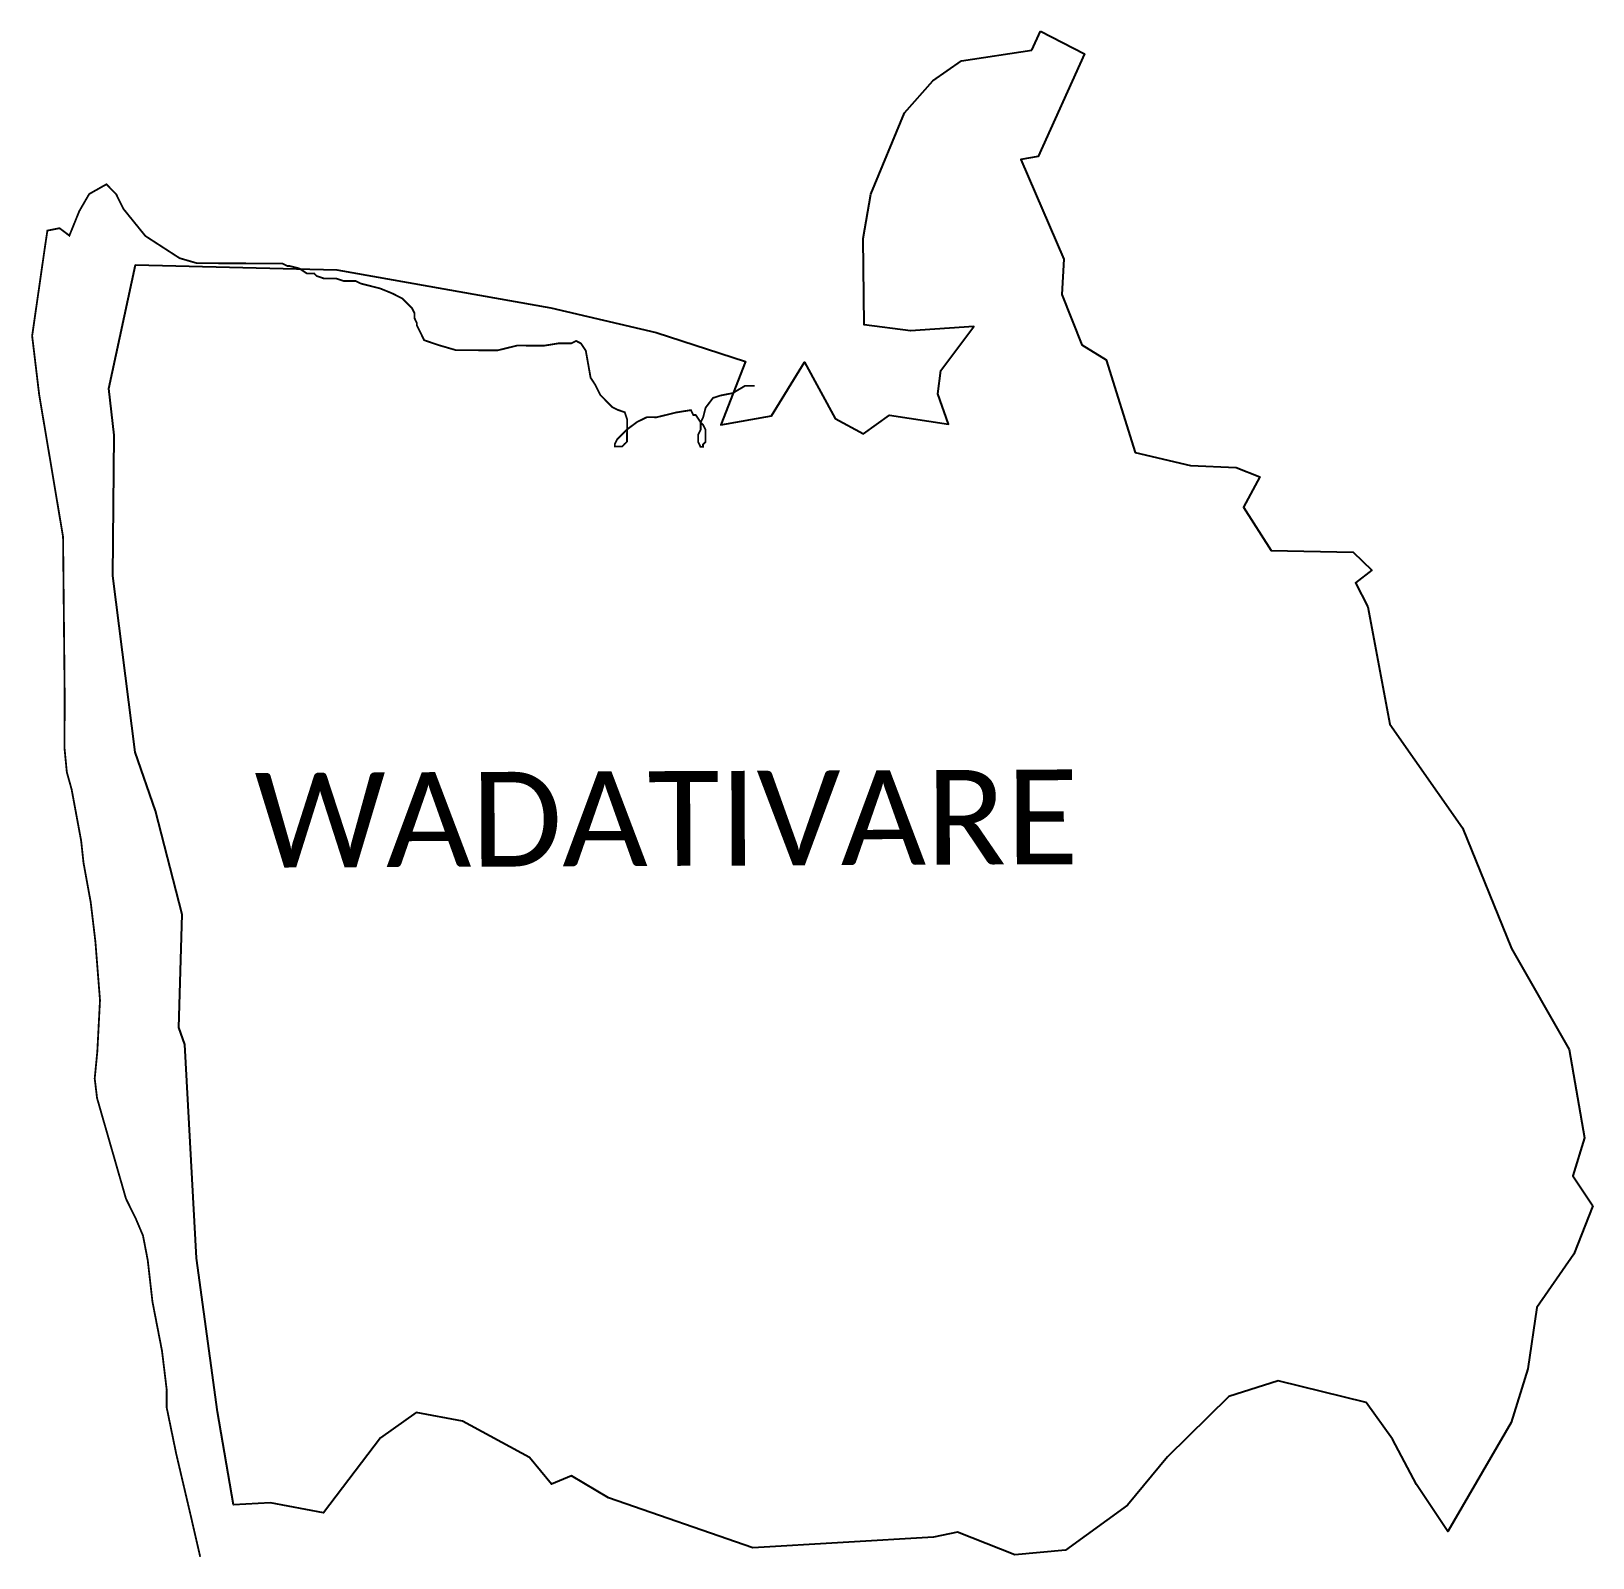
# Model space of a CAD drawing. Header units: metres. Extents: x 263795 to 324287, y 1843457 to 2154063.
# Drawn here: x 321716 to 324287, y 1843457 to 1845971 of the extents above; entities outside this region: 2.
import ezdxf

# ---------------------------------------------------------------- set-up
doc = ezdxf.new("R2010")
doc.units = ezdxf.units.M
for name, color, linetype in [('HIGH TIDE LINE', 6, 'Continuous'), ('LOW TIDE LINE', 5, 'Continuous'), ('village', 3, 'Continuous'), ('VILLAGE NAME', 250, 'Continuous')]:
    doc.layers.add(name, color=color, linetype=linetype)
doc.styles.get("Standard").update_dxf_attribs({"font": 'simplex.shx'})

msp = doc.modelspace()

# ---------------------------------------------------------------- linework, layer by layer
at = {"color": 3, "flags": 128}
msp.add_lwpolyline([(323363.1, 1845939.5), (323377.7, 1845971)], dxfattribs=at)
at = {"layer": 'HIGH TIDE LINE', "lineweight": 0, "const_width": 3}
msp.add_lwpolyline([(263796.4, 2154061), (263796.4, 2154061)], close=True, dxfattribs=at)
at = {"layer": 'LOW TIDE LINE', "const_width": 3}
msp.add_lwpolyline([(318704.3, 1885189.4), (318704.3, 1885189.4)], close=True, dxfattribs=at)
msp.add_lwpolyline([(322907.1, 1845387), (322903.1, 1845387), (322891, 1845387), (322870.7, 1845375), (322850.5, 1845371.1), (322838.4, 1845367.1), (322826.2, 1845351), (322822.1, 1845334.9), (322818.1, 1845326.9), (322822.1, 1845322.8), (322826.1, 1845314.7), (322826, 1845302.6), (322826, 1845294.5), (322821.9, 1845290.5), (322821.9, 1845286.5), (322817.9, 1845286.5), (322813.9, 1845294.6), (322813.9, 1845298.6), (322813.9, 1845306.7), (322818, 1845314.8), (322818.1, 1845326.9), (322810, 1845339), (322806, 1845339), (322802, 1845347.1), (322777.8, 1845343.2), (322761.6, 1845339.2), (322745.5, 1845335.3), (322729.4, 1845335.4), (322713.2, 1845327.4), (322697, 1845315.3), (322696.9, 1845307.3), (322696.9, 1845295.2), (322692.8, 1845291.2), (322688.8, 1845287.1), (322676.7, 1845287.2), (322676.7, 1845291.2), (322680.8, 1845299.3), (322688.9, 1845307.3), (322697, 1845315.3), (322697, 1845323.4), (322697.1, 1845331.5), (322693.1, 1845343.6), (322681, 1845347.7), (322673, 1845351.8), (322660.9, 1845363.9), (322652.9, 1845372), (322648.9, 1845380.1), (322644.9, 1845388.2), (322636.9, 1845400.4), (322629, 1845444.8), (322621, 1845456.9), (322613, 1845461), (322604.9, 1845457), (322592.8, 1845457), (322592.8, 1845457), (322588.8, 1845457.1), (322584.7, 1845457.1), (322560.5, 1845453.2), (322536.3, 1845453.3), (322516.1, 1845453.4), (322483.8, 1845445.5), (322439.5, 1845445.7), (322415.2, 1845445.8), (322387.1, 1845454), (322375, 1845458.1), (322362.9, 1845462.2), (322358.9, 1845470.3), (322354.9, 1845478.4), (322350.9, 1845486.5), (322350.9, 1845490.5), (322346.9, 1845498.6), (322347, 1845506.6), (322343, 1845514.7), (322334.9, 1845522.8), (322326.9, 1845530.9), (322310.8, 1845539.1), (322290.7, 1845547.3), (322258.5, 1845555.5), (322250.4, 1845559.6), (322238.3, 1845559.6), (322230.2, 1845559.7), (322218.2, 1845563.7), (322206.1, 1845563.8), (322198, 1845563.8), (322185.9, 1845567.9), (322181.9, 1845572), (322169.8, 1845572.1), (322157.7, 1845580.2), (322141.6, 1845584.3), (322137.6, 1845584.3), (322129.5, 1845588.4), (322129.5, 1845588.4), (322077.1, 1845588.6), (321988.4, 1845589.1), (321960.2, 1845597.3), (321903.9, 1845633.8), (321867.8, 1845678.4), (321855.8, 1845702.7), (321839.7, 1845718.9), (321811.4, 1845702.9), (321795.1, 1845674.7), (321778.8, 1845634.4), (321762.7, 1845646.6), (321742.6, 1845642.7), (321738.4, 1845614.5), (321717.5, 1845469.3), (321729.1, 1845372.4), (321748.8, 1845255.4), (321768.4, 1845138.3), (321771.1, 1844872), (321770.7, 1844791.3), (321774.6, 1844750.9), (321782.5, 1844722.6), (321798.2, 1844637.8), (321802.1, 1844601.5), (321813.9, 1844536.9), (321821.6, 1844472.3), (321829.2, 1844375.5), (321824.8, 1844290.8), (321820.5, 1844246.4), (321824.4, 1844214.1), (321872, 1844048.5), (321888, 1844016.1), (321900, 1843987.8), (321907.8, 1843947.4), (321915.6, 1843878.8), (321931.3, 1843798), (321939.1, 1843733.5), (321938.9, 1843705.2), (321954.7, 1843628.5), (321978.4, 1843527.5), (321994.2, 1843458.8)], dxfattribs=at)
at = {"layer": 'village', "color": 3, "true_color": 0x00ff00}
for points in [[(323377.7, 1845971, 0), (323450.2, 1845933.9, 0), (323373.5, 1845764.5, 0), (323345.1, 1845759.9, 0), (323415.7, 1845595.8, 0), (323412.7, 1845537.3, 0), (323445.5, 1845454.4, 0), (323485.4, 1845429.7, 0), (323533.3, 1845277.3, 0), (323624.6, 1845255.7, 0), (323699.7, 1845252.4, 0), (323738.7, 1845237, 0), (323712, 1845187.1, 0), (323757.1, 1845115.7, 0), (323892.4, 1845113.2, 0), (323923.2, 1845083.4, 0), (323895.9, 1845062.5, 0), (323916.2, 1845023.1, 0), (323952.6, 1844829.8, 0), (324072.3, 1844659.5, 0), (324153.2, 1844460.5, 0), (324248.1, 1844294.3, 0), (324273.2, 1844148.7, 0), (324253.7, 1844086.5, 0), (324286.8, 1844036.8, 0)], [(324286.8, 1844036.8, 0), (324255.7, 1843957.3, 0), (324194.6, 1843869.4, 0), (324179.8, 1843768.4, 0), (324152.3, 1843680.2, 0), (324048.4, 1843500.4, 0), (323996.6, 1843577.9, 0), (323957.1, 1843652.7, 0), (323913.9, 1843713.2, 0), (323769.1, 1843748.9, 0), (323687.6, 1843723, 0), (323586.7, 1843623.7, 0), (323520.6, 1843544.1, 0), (323418.8, 1843469.7, 0), (323335.1, 1843462.1, 0), (323241.1, 1843499.4, 0), (323201.4, 1843491.2, 0), (322903.8, 1843473.8, 0), (322666.4, 1843555.8, 0), (322605.3, 1843592.3, 0), (322572.5, 1843578.8, 0), (322536.3, 1843622.3, 0), (322426, 1843682.1, 0), (322349.6, 1843696.3, 0), (322290.8, 1843655, 0), (322197, 1843531.4, 0), (322109.8, 1843547.9, 0), (322048.8, 1843544.3, 0), (322022.5, 1843697.9, 0), (321988.2, 1843950.7, 0), (321968.9, 1844302.5, 0), (321959.2, 1844330.4, 0), (321964.5, 1844516.6, 0), (321920.7, 1844687.5, 0), (321887, 1844784.1, 0), (321850.1, 1845074.1, 0), (321852.4, 1845305.8, 0), (321843.9, 1845382.7, 0), (321887.4, 1845586.5, 0), (322219, 1845577.8, 0), (322571.2, 1845515.5, 0), (322744.7, 1845475.1, 0), (322892.1, 1845427.4, 0), (322851.4, 1845323, 0), (322934.5, 1845337.6, 0), (322988.8, 1845426.2, 0), (323039.3, 1845333.5, 0), (323086.4, 1845308, 0), (323129.1, 1845339, 0), (323226.3, 1845324.2, 0), (323208.6, 1845373.8, 0), (323213.4, 1845412.3, 0), (323267.6, 1845484.7, 0), (323163.8, 1845477.7, 0), (323087, 1845487.6, 0), (323085.6, 1845629.6, 0), (323098.1, 1845702.7, 0), (323153.9, 1845836.8, 0), (323200.2, 1845889.4, 0), (323247.4, 1845922, 0), (323363.1, 1845939.5, 0)]]:
    msp.add_polyline3d(points, dxfattribs=at)

# ---------------------------------------------------------------- texts
at = {"layer": 'VILLAGE NAME', "insert": (322083.2, 1844749.7), "char_height": 155.989, "attachment_point": 1, "rotation": 0.2435}
msp.add_mtext_dynamic_manual_height_columns('{\\fCalibri|b0|i0|c0|p34;WADATIVARE}', width=3672.639, gutter_width=779.9, heights=[0], dxfattribs=at)

doc.saveas('drawing.dxf')
